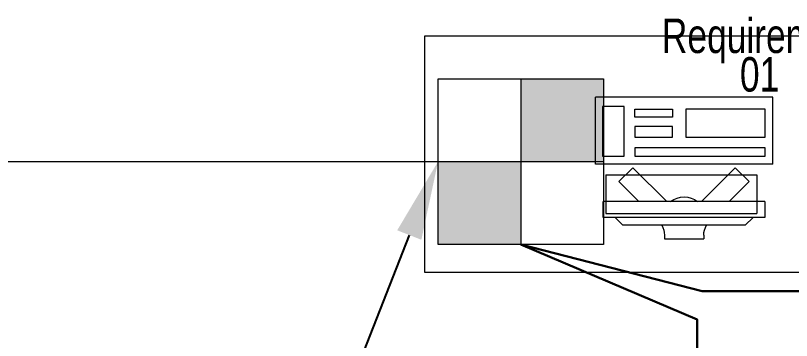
# Model space of a CAD drawing. Header units: metres. Extents: x 75097 to 220695, y -1557923 to -1361206.
# Drawn here: x 104012 to 105981, y -1398840 to -1398016 of the extents above; entities that cross this region are included whole.
import ezdxf
from ezdxf import colors
from ezdxf.entities.mleader import LeaderData, LeaderLine
from ezdxf.math import Vec2, Vec3

# ---------------------------------------------------------------- set-up
doc = ezdxf.new("R2010")
doc.units = ezdxf.units.M
doc.layers.get('0').update_dxf_attribs({"lineweight": 0})
doc.layers.add('A-100 - Copy$0$Medical Equipment and Furniture', color=8, linetype='Continuous', lineweight=0)
doc.layers.add('E-LG', color=245, linetype='Continuous', lineweight=30)
doc.layers.add('E-POWR', color=7, linetype='Continuous', lineweight=9, true_color=0x4e7e3e)
doc.styles.add('A-100 - Copy$0$X3G_ENTITY_257CFD', font='swisscl.ttf', dxfattribs={"height": 200})
doc.styles.get("Standard").update_dxf_attribs({"font": 'GOTHIC.TTF'})

# ---------------------------------------------------------------- blocks, each defined once
blk = doc.blocks.new('FLOOR BOX')
at = {"layer": 'E-POWR'}
h = blk.add_hatch(color=256, dxfattribs=at)
h.dxf.hatch_style = 1
h.paths.add_polyline_path([(0, 300), (1.455191522836685e-11, 0), (300, 0), (300, 300)])
h.paths.add_polyline_path([(0, -300), (1.455191522836685e-11, 0), (-300, 0), (-300, -300)])
blk.add_lwpolyline([(-300, 300), (300, 300), (300, -300), (-300, -300)], close=True, dxfattribs=at)
for points in [[(0, 300), (0, -300)], [(-300, 0), (300, 0)]]:
    blk.add_lwpolyline(points, dxfattribs=at)
blk = doc.blocks.new('A-100 - Copy$0$ITCWLS1-P')
for p, q in [((-0.1699999999364081, 0.4500000000225556), (-0.1699999999982537, 2.18278e-11)), ((-0.1699999999400461, 0.4500000000225556), (5.82077e-11, 0.4500000000007275)), ((5.82077e-11, 0.4500000000007275), (0, 0)), ((-0.2650894508826422, 0.4300000000221987, 5.3142759e-09), (-0.3050894508816963, 0.4300000000222903, 5.3202569e-09)), ((-0.3050894508816963, 0.4300000000222903, 5.3202569e-09), (-0.305089450880502, 0.0200000000222894, 5.3430671e-09)), ((-0.2650894508826422, 0.4300000000221987, 5.3142759e-09), (-0.2650894508814479, 0.0200000000221979, 5.3370861e-09)), ((-0.1495693687724098, 0.4304734261705086), (-0.1291389324400199, 0.4304734261668706)), ((-0.1291389324400199, 0.4304734261668706), (-0.1291389324433112, 0.4089273506178871)), ((-0.3250894508822464, 0.3800000000194237, 5.3257268e-09), (-0.3050894508817641, 0.4000000000198165, 5.3217445e-09)), ((-0.1969999999455467, 0.4093850739918707), (-0.2949999999727879, 0.4093850740064229)), ((-0.2949999999691499, 0.0263850739975168), (-0.2949999999145802, 0.4093850740064229)), ((-0.1969999999964784, 0.0263850739866029), (-0.1969999999455467, 0.4093850739918707)), ((-0.3250894508822464, 0.3800000000194237, 5.3257268e-09), (-0.3250894508808251, 0.0700000000252438, 5.3435783e-09)), ((-0.3503228691952465, 0.2750000000221888), (-0.3596121910766719, 0.2750000000221888)), ((-0.3596121910766719, 0.1750000000221945), (-0.3596121910766719, 0.2750000000221888)), ((-0.350322869195243, 0.1750000000221945), (-0.3596121910766719, 0.1750000000221945)), ((-0.3250894508808251, 0.0700000000252438, 5.3435783e-09), (-0.3050894508804343, 0.0500000000247632, 5.3415795e-09)), ((-0.305089450880502, 0.0200000000222894, 5.3430671e-09), (-0.2650894508814479, 0.0200000000221979, 5.3370861e-09)), ((-0.1969999999964784, 0.0263850739866029), (-0.2949999999727879, 0.0263850739975168)), ((-0.1699999999982537, 2.18278e-11), (0, 0))]:
    blk.add_line(p, q)
at = {"extrusion": (2.482809e-10, 3.18408e-10, -1)}
for p, q in [((-0.2650894508823398, 0.3395227402161751), (-0.2144258003356191, 0.3901863907626434)), ((-0.1790704612763825, 0.3548310517032291), (-0.2144258003356191, 0.3901863907626434)), ((-0.2650894508821587, 0.2688120620979006), (-0.1790704612763825, 0.3548310517032291))]:
    blk.add_line(p, q, dxfattribs=at)
at = {"extrusion": (2.482809e-10, -3.18408e-10, -1)}
for p, q in [((-0.2650894508819313, 0.1811879379462553), (-0.1790704612763826, 0.0951689483411542)), ((-0.2650894508817466, 0.1104772598276042), (-0.2144258003356193, 0.0598136092817398)), ((-0.1790704612763826, 0.0951689483411542), (-0.2144258003356193, 0.0598136092817398))]:
    blk.add_line(p, q, dxfattribs=at)
for points in [[(-0.1291389324433112, 0.4089273506178871), (-0.1291389324869669, 0.0999575913556327), (-0.1495693688193568, 0.0999575913592707), (-0.1495693687724098, 0.4304734261705086)], [(-0.1495684718243585, 0.0999575913592774), (-0.1495690132306086, 0.0999576858905274), (-0.1495695460431087, 0.0999578405780274), (-0.1495700616681087, 0.0999580554217773), (-0.1495705601056086, 0.0999583132342774), (-0.1495710241681086, 0.0999586226092774), (-0.1495714452618585, 0.0999589749530274), (-0.1495718147931085, 0.0999593616717773), (-0.1495721327618585, 0.0999597741717774), (-0.1495724507306085, 0.0999603413592774), (-0.1495726999493586, 0.0999609257342774), (-0.1495728718243586, 0.0999615272967774), (-0.1495729663556086, 0.0999621288592774), (-0.1495729921368586, 0.0999627476092774), (-0.1495729405743585, 0.0999633577655274), (-0.1495728202618586, 0.0999639765155274), (-0.1495726226056085, 0.0999645866717774), (-0.1495723390118585, 0.0999651194842773), (-0.1495720382306086, 0.0999656007342774), (-0.1495716858868586, 0.0999660304217774), (-0.1495713077618587, 0.0999663999530274), (-0.1495708780743586, 0.0999667351092774), (-0.1495703968243586, 0.0999670358905274), (-0.1495698640118587, 0.0999672851092774), (-0.1495692882306087, 0.0999675085467774), (-0.1495686866681086, 0.0999676202655274), (-0.1495680679181085, 0.0999676546405274), (-0.1495674319806085, 0.0999676202655274), (-0.1495667960431085, 0.0999675085467774), (-0.1495661772931086, 0.0999673280780273), (-0.1495655843243585, 0.0999670702655274), (-0.1495650343243585, 0.0999667437030274), (-0.1495645444806085, 0.0999663312030274), (-0.1495641233868586, 0.0999659187030274), (-0.1495637624493585, 0.0999654202655274), (-0.1495634530743587, 0.0999648702655274), (-0.1495632124493585, 0.0999642772967774), (-0.1495630319806086, 0.0999636585467774), (-0.1495629288556085, 0.0999630312030274), (-0.1495629030743587, 0.0999624038592774), (-0.1495629632306087, 0.0999618022967774), (-0.1495630749493585, 0.0999613038592774), (-0.1495632382306086, 0.0999608226092774), (-0.1495634530743587, 0.0999603585467774), (-0.1495637022931086, 0.0999599116717774), (-0.1495639858868586, 0.0999595077655274), (-0.1495643038556086, 0.0999591296405274), (-0.1495646476056086, 0.0999588030780274), (-0.1495650171368587, 0.0999585108905274), (-0.1495654124493585, 0.0999582616717774), (-0.1495658335431086, 0.0999580468280274), (-0.1495667015118586, 0.0999577546405274), (-0.1495675952618586, 0.0999576085467774), (-0.1495684718243585, 0.0999575913592774)], [(-0.1495726226056085, 0.0999608827655274), (-0.1495727429181085, 0.0999613124530274), (-0.1495728374493587, 0.0999617421405273), (-0.1495728976056087, 0.0999621718280274), (-0.1495729147931085, 0.0999626015155273), (-0.1495728976056087, 0.0999630312030274), (-0.1495728374493587, 0.0999634608905274), (-0.1495727343243586, 0.0999638905780274), (-0.1495725882306086, 0.0999643202655274), (-0.1495633327618585, 0.0999643632342774), (-0.1495630921368586, 0.0999635038592773), (-0.1495630061993586, 0.0999626358905274), (-0.1495630233868587, 0.0999622062030274), (-0.1495630921368586, 0.0999617679217774), (-0.1495631866681085, 0.0999613296405274), (-0.1495633327618585, 0.0999608827655274), (-0.1495726226056085, 0.0999608827655274)], [(-0.1495684718243585, 0.0999576772967774), (-0.1495701905743586, 0.0999582015155274), (-0.1495701991681085, 0.0999583046405274), (-0.1495701304181086, 0.0999583905780274), (-0.1495702335431087, 0.0999584507342774), (-0.1495703882306086, 0.0999584421405274), (-0.1495705515118587, 0.0999584421405274), (-0.1495706632306085, 0.0999585108905274), (-0.1495703452618585, 0.0999585022967774), (-0.1495701819806087, 0.0999585108905274), (-0.1495700444806086, 0.0999585710467774), (-0.1495701304181086, 0.0999587343280274), (-0.1495702679181087, 0.0999588374530274), (-0.1495705944806086, 0.0999589233905274), (-0.1495709640118586, 0.0999589491717773), (-0.1495711358868587, 0.0999589663592774), (-0.1495712991681085, 0.0999590007342773), (-0.1495707233868585, 0.0999590007342773), (-0.1495707233868585, 0.0999590866717774), (-0.1495709468243586, 0.0999592585467774), (-0.1495711960431086, 0.0999593702655274), (-0.1495717632306085, 0.0999594562030274), (-0.1495716601056086, 0.0999594905780273), (-0.1495715397931087, 0.0999594819842774), (-0.1495714280743586, 0.0999594905780273), (-0.1495713335431087, 0.0999595335467774), (-0.1495714366681086, 0.0999598858905274), (-0.1495717460431086, 0.0999599116717774), (-0.1495720726056086, 0.0999599202655274), (-0.1495719608868585, 0.0999599632342774), (-0.1495718319806086, 0.0999599632342774), (-0.1495715569806085, 0.0999599632342774), (-0.1495715913556087, 0.0999601007342774), (-0.1495716772931087, 0.0999602038592774), (-0.1495719265118586, 0.0999603929217773), (-0.1495723819806086, 0.0999603929217773), (-0.1495723218243586, 0.0999604530780274), (-0.1495722358868586, 0.0999604616717774), (-0.1495720468243585, 0.0999604530780274), (-0.1495720210431085, 0.0999605218280274), (-0.1495720468243585, 0.0999605905780274), (-0.1495720811993585, 0.0999606679217774), (-0.1495720726056086, 0.0999607452655274), (-0.1495685749493586, 0.0999607452655274), (-0.1495685491681086, 0.0999606937030274), (-0.1495685835431085, 0.0999606421405274), (-0.1495686007306086, 0.0999605819842774), (-0.1495685491681086, 0.0999605132342774), (-0.1495636249493587, 0.0999605132342774), (-0.1495635390118587, 0.0999607194842774), (-0.1495633929181087, 0.0999607194842774), (-0.1495637882306086, 0.0999599460467774), (-0.1495685147931086, 0.0999598601092774), (-0.1495684632306086, 0.0999597569842774), (-0.1495683858868585, 0.0999596796405274), (-0.1495682827618586, 0.0999596108905274), (-0.1495682054181086, 0.0999595163592774), (-0.1495654038556086, 0.0999594905780273), (-0.1495641577618586, 0.0999594562030274), (-0.1495658507306087, 0.0999594304217774), (-0.1495659022931085, 0.0999593960467774), (-0.1495659022931085, 0.0999593272967774), (-0.1495659022931085, 0.0999592499530274), (-0.1495659366681087, 0.0999591640155274), (-0.1495658077618586, 0.0999590608905274), (-0.1495656616681086, 0.0999590093280274), (-0.1495654983868585, 0.0999589921405274), (-0.1495653351056086, 0.0999589921405274), (-0.1495649827618587, 0.0999590265155274), (-0.1495646476056086, 0.0999590007342773), (-0.1495648796368586, 0.0999589405780274), (-0.1495651632306086, 0.0999589405780274), (-0.1495654382306085, 0.0999589405780274), (-0.1495656874493586, 0.0999588804217774), (-0.1495656530743586, 0.0999587085467774), (-0.1495656272931086, 0.0999585108905274), (-0.1495652577618586, 0.0999585108905274), (-0.1495653608868587, 0.0999584507342774), (-0.1495654983868585, 0.0999584507342774), (-0.1495656530743586, 0.0999584507342774), (-0.1495657905743587, 0.0999583905780274), (-0.1495658077618586, 0.0999582960467774), (-0.1495657476056086, 0.0999582015155274), (-0.1495660483868587, 0.0999580554217773), (-0.1495663663556087, 0.0999579351092774), (-0.1495670280743585, 0.0999577718280274), (-0.1495676897931085, 0.0999576858905274), (-0.1495683515118585, 0.0999576772967774), (-0.1495684718243585, 0.0999576772967774)], [(-0.1495706202618586, 0.0999645007342774), (-0.1495705944806086, 0.0999646210467774), (-0.1495705772931085, 0.0999647499530274), (-0.1495723561993586, 0.0999647929217774), (-0.1495706202618586, 0.0999648101092774), (-0.1495705171368585, 0.0999649046405274), (-0.1495704913556085, 0.0999649905780274), (-0.1495705171368585, 0.0999650765155274), (-0.1495706374493585, 0.0999650765155274), (-0.1495705601056086, 0.0999651796405274), (-0.1495706116681087, 0.0999652655780274), (-0.1495707233868585, 0.0999652741717774), (-0.1495709897931087, 0.0999652655780274), (-0.1495710585431086, 0.0999651796405274), (-0.1495711530743585, 0.0999651108905274), (-0.1495713593243587, 0.0999649562030274), (-0.1495713679181086, 0.0999650335467774), (-0.1495713249493585, 0.0999650937030274), (-0.1495712819806086, 0.0999651538592774), (-0.1495712733868587, 0.0999652397967774), (-0.1495720726056086, 0.0999652655780274), (-0.1495718921368586, 0.0999652913592774), (-0.1495716944806086, 0.0999652913592774), (-0.1495712991681085, 0.0999652999530274), (-0.1495711702618586, 0.0999654804217773), (-0.1495710499493587, 0.0999657038592773), (-0.1495711874493587, 0.0999657554217773), (-0.1495713679181086, 0.0999657554217773), (-0.1495717632306085, 0.0999657554217773), (-0.1495700444806086, 0.0999660390155274), (-0.1495700788556086, 0.0999659616717774), (-0.1495700874493585, 0.0999658499530274), (-0.1495699929181086, 0.0999658241717774), (-0.1495698640118587, 0.0999658499530274), (-0.1495697866681086, 0.0999660218280273), (-0.1495697522931086, 0.0999661335467774), (-0.1495697608868586, 0.0999662452655273), (-0.1495712991681085, 0.0999662452655273), (-0.1495698983868586, 0.0999662796405274), (-0.1495697608868586, 0.0999664257342774), (-0.1495698124493586, 0.0999665546405274), (-0.1495698382306086, 0.0999666233905274), (-0.1495698382306086, 0.0999667093280274), (-0.1495707233868585, 0.0999667351092774), (-0.1495704655743587, 0.0999667866717773), (-0.1495701905743586, 0.0999667866717773), (-0.1495696147931086, 0.0999667952655274), (-0.1495695546368586, 0.0999668812030273), (-0.1495696147931086, 0.0999669929217774), (-0.1495697093243585, 0.0999670187030274), (-0.1495698382306086, 0.0999670187030274), (-0.1495697608868586, 0.0999672507342774), (-0.1495687038556085, 0.0999675085467774), (-0.1495681624493587, 0.0999675772967774), (-0.1495676124493587, 0.0999675687030274), (-0.1495674663556087, 0.0999674827655274), (-0.1495672944806087, 0.0999674569842774), (-0.1495671226056087, 0.0999674226092774), (-0.1495670022931087, 0.0999672851092774), (-0.1495661429181087, 0.0999672249530274), (-0.1495669765118587, 0.0999671647967774), (-0.1495668046368587, 0.0999669929217774), (-0.1495666069806086, 0.0999668726092774), (-0.1495663921368585, 0.0999668038592774), (-0.1495661601056085, 0.0999667694842774), (-0.1495651976056086, 0.0999667351092774), (-0.1495662632306086, 0.0999667351092774), (-0.1495662202618585, 0.0999666147967774), (-0.1495662890118586, 0.0999665890155274), (-0.1495663319806085, 0.0999665374530274), (-0.1495664265118587, 0.0999664257342774), (-0.1495666069806086, 0.0999664687030274), (-0.1495666585431087, 0.0999666147967774), (-0.1495667960431085, 0.0999667351092774), (-0.1495668905743587, 0.0999666749530274), (-0.1495668647931087, 0.0999665632342773), (-0.1495668046368587, 0.0999664601092774), (-0.1495667015118586, 0.0999663741717774), (-0.1495665726056087, 0.0999663054217774), (-0.1495651374493586, 0.0999662796405274), (-0.1495646476056086, 0.0999662796405274), (-0.1495664007306087, 0.0999660991717774), (-0.1495664265118587, 0.0999660218280273), (-0.1495663749493586, 0.0999659101092774), (-0.1495662632306086, 0.0999658155780274), (-0.1495641577618586, 0.0999657554217773), (-0.1495661772931086, 0.0999657554217773), (-0.1495662804181087, 0.0999655921405274), (-0.1495663835431086, 0.0999656093280274), (-0.1495665124493587, 0.0999656522967774), (-0.1495665124493587, 0.0999657296405274), (-0.1495668046368587, 0.0999657554217773), (-0.1495671226056087, 0.0999657554217773), (-0.1495671999493585, 0.0999656866717774), (-0.1495672858868585, 0.0999655319842774), (-0.1495671999493585, 0.0999653601092774), (-0.1495638483868585, 0.0999652999530274), (-0.1495664007306087, 0.0999652226092774), (-0.1495662632306086, 0.0999650765155274), (-0.1495663233868586, 0.0999648702655274), (-0.1495635390118587, 0.0999648101092774), (-0.1495662804181087, 0.0999647327655274), (-0.1495663491681086, 0.0999646296405273), (-0.1495663663556087, 0.0999645007342774), (-0.1495665468243587, 0.0999645007342774), (-0.1495665897931085, 0.0999646124530274), (-0.1495666327618587, 0.0999647499530274), (-0.1495669593243586, 0.0999647757342774), (-0.1495673202618587, 0.0999647929217774), (-0.1495673460431085, 0.0999645007342774), (-0.1495706202618586, 0.0999645007342774)], [(-0.1495707835431087, 0.0999653601092774), (-0.1495707749493585, 0.0999653858905274), (-0.1495707663556086, 0.0999654030780274), (-0.1495707147931086, 0.0999654288592774), (-0.1495706632306085, 0.0999654460467774), (-0.1495706202618586, 0.0999654718280274), (-0.1495705944806086, 0.0999654460467774), (-0.1495705772931085, 0.0999654202655274), (-0.1495705858868587, 0.0999653858905274), (-0.1495706030743585, 0.0999653601092774), (-0.1495706288556086, 0.0999653429217774), (-0.1495706546368586, 0.0999653343280274), (-0.1495706890118585, 0.0999653343280274), (-0.1495707233868585, 0.0999653601092774), (-0.1495707835431087, 0.0999653601092774)], [(-0.1495704397931087, 0.0999653601092774), (-0.1495704054181085, 0.0999655319842774), (-0.1495703796368587, 0.0999656265155274), (-0.1495703280743587, 0.0999657038592773), (-0.1495700444806086, 0.0999657038592773), (-0.1495700444806086, 0.0999655062030274), (-0.1495701476056087, 0.0999655147967774), (-0.1495702249493586, 0.0999654460467774), (-0.1495703108868586, 0.0999653687030274), (-0.1495704397931087, 0.0999653601092774)], [(-0.1495698983868586, 0.0999648702655274), (-0.1495698811993585, 0.0999650077655274), (-0.1495698038556087, 0.0999651624530273), (-0.1495696749493586, 0.0999652140155273), (-0.1495695202618587, 0.0999652140155273), (-0.1495691851056086, 0.0999652226092774), (-0.1495694772931085, 0.0999649819842774), (-0.1495696577618587, 0.0999648874530274), (-0.1495698640118587, 0.0999648702655274), (-0.1495698983868586, 0.0999648702655274)], [(-0.1495697179181087, 0.0999653601092774), (-0.1495696663556086, 0.0999654976092774), (-0.1495695804181086, 0.0999656522967774), (-0.1495693397931087, 0.0999656952655274), (-0.1495690905743586, 0.0999656952655274), (-0.1495685749493586, 0.0999657038592773), (-0.1495685577618585, 0.0999656093280274), (-0.1495686007306086, 0.0999655147967774), (-0.1495687554181085, 0.0999653601092774), (-0.1495697179181087, 0.0999653601092774)], [(-0.1495692108868586, 0.0999663312030274), (-0.1495691851056086, 0.0999663741717774), (-0.1495691163556086, 0.0999663827655274), (-0.1495690476056085, 0.0999663999530274), (-0.1495690046368586, 0.0999664687030274), (-0.1495691507306086, 0.0999665116717774), (-0.1495692968243586, 0.0999664858905274), (-0.1495694429181086, 0.0999664515155274), (-0.1495696147931086, 0.0999664515155274), (-0.1495696405743586, 0.0999666147967774), (-0.1495694686993586, 0.0999666577655274), (-0.1495692710431086, 0.0999666405780274), (-0.1495688585431086, 0.0999666147967774), (-0.1495687983868587, 0.0999665116717774), (-0.1495685749493586, 0.0999664772967774), (-0.1495684460431087, 0.0999664515155274), (-0.1495683257306085, 0.0999663655780274), (-0.1495692108868586, 0.0999663312030274)], [(-0.1495694171368586, 0.0999658671405274), (-0.1495693226056086, 0.0999659788592773), (-0.1495692280743587, 0.0999661851092774), (-0.1495684288556086, 0.0999661851092774), (-0.1495684116681085, 0.0999660562030274), (-0.1495684890118586, 0.0999659015155274), (-0.1495683429181086, 0.0999658757342774), (-0.1495684116681085, 0.0999658585467774), (-0.1495689186993586, 0.0999658499530274), (-0.1495694171368586, 0.0999658671405274)], [(-0.1495687554181085, 0.0999648702655274), (-0.1495686952618586, 0.0999650765155274), (-0.1495685405743586, 0.0999650937030274), (-0.1495683686993586, 0.0999651022967774), (-0.1495683515118585, 0.0999648960467773), (-0.1495685405743586, 0.0999648702655274), (-0.1495687554181085, 0.0999648702655274)], [(-0.1495685147931086, 0.0999600062030274), (-0.1495684890118586, 0.0999603499530273), (-0.1495637624493585, 0.0999603757342774), (-0.1495637624493585, 0.0999602897967774), (-0.1495637968243587, 0.0999601952655274), (-0.1495638741681086, 0.0999600062030274), (-0.1495685147931086, 0.0999600062030274)], [(-0.1495676897931085, 0.0999592241717773), (-0.1495678530743586, 0.0999592757342774), (-0.1495679476056085, 0.0999593015155274), (-0.1495680421368587, 0.0999593444842774), (-0.1495677757306085, 0.0999593960467774), (-0.1495674749493586, 0.0999593960467774), (-0.1495668561993585, 0.0999593960467774), (-0.1495669163556087, 0.0999593101092774), (-0.1495670968243586, 0.0999592671405273), (-0.1495672858868585, 0.0999592585467774), (-0.1495674921368587, 0.0999592585467774), (-0.1495676897931085, 0.0999592241717773)], [(-0.1495676124493587, 0.0999660991717774), (-0.1495677155743585, 0.0999661851092774), (-0.1495676811993586, 0.0999661851092774), (-0.1495676296368585, 0.0999661851092774), (-0.1495676038556085, 0.0999661851092774), (-0.1495675780743585, 0.0999661679217774), (-0.1495675694806086, 0.0999661421405274), (-0.1495675694806086, 0.0999660991717774), (-0.1495676124493587, 0.0999660991717774)], [(-0.1495673460431085, 0.0999648702655274), (-0.1495672515118586, 0.0999650077655274), (-0.1495671827618586, 0.0999651796405274), (-0.1495669765118587, 0.0999652054217774), (-0.1495667530743586, 0.0999652226092774), (-0.1495667530743586, 0.0999648702655274), (-0.1495673202618587, 0.0999648702655274), (-0.1495673460431085, 0.0999648702655274)]]:
    blk.add_lwpolyline(points)
for points in [[(-0.1018984156071383, 0.4304734261640989), (-0.0303916936063615, 0.4304734261568229), (-0.0303916936354653, 0.2294380549174093), (-0.1018984156362421, 0.2294380549246852)], [(-0.1018984156398801, 0.1953641349064128), (-0.0746577039717522, 0.1953641349027748), (-0.0746577039856998, 0.0999575913471441), (-0.1018984156538277, 0.0999575913507821)], [(-0.0303916936391033, 0.1953641348991368), (-0.0508221299714932, 0.1953641348991368), (-0.0508221299842274, 0.0999575913439608), (-0.0303916936518374, 0.0999575913439608)], [(-0.1495694400026829, 0.099963464303091), (-0.1495694384208311, 0.0999634824943854), (-0.1495694336752761, 0.09996349989475399), (-0.1495694257660177, 0.0999635165041967), (-0.1495694146930558, 0.0999635307408619), (-0.1495694012473164, 0.0999635433956754), (-0.1495693854287995, 0.0999635528867856), (-0.1495693688193568, 0.0999635592141923), (-0.1495693506280623, 0.0999635663325249), (-0.1495693340186196, 0.0999635758236351), (-0.1495693197819544, 0.0999635884784486), (-0.1495693079180668, 0.0999636035060396), (-0.1495692984269566, 0.0999636201154824), (-0.1495692920995498, 0.0999636383067768), (-0.1495692889358465, 0.0999636572889971), (-0.1495692897267723, 0.0999636762712174), (-0.1495692936814016, 0.0999636952534376), (-0.1495693007997342, 0.0999637126538062), (-0.1495693102908443, 0.0999637292632489), (-0.1495693229456577, 0.0999637434999141), (-0.1495693379732489, 0.0999637553638018), (-0.1495693553736174, 0.0999637640639861), (-0.1495693735649118, 0.0999637703913929), (-0.1495693925471321, 0.0999637727641704), (-0.1495698908304143, 0.0999637727641704), (-0.149569907439857, 0.0999637719732445), (-0.1495699232583739, 0.0999637680186154), (-0.1495699382859651, 0.0999637609002827), (-0.1495699517317043, 0.0999637522000984), (-0.1495699643865179, 0.0999637411271366), (-0.149569973877628, 0.0999637276813972), (-0.1495699817868864, 0.0999637126538062), (-0.1495699865324415, 0.0999636968352893), (-0.1495699881142932, 0.0999636802258466), (-0.1495699873233675, 0.0999636636164038), (-0.1495699841596639, 0.0999636477978869), (-0.1495699778322571, 0.0999636327702959), (-0.149569969132073, 0.0999636185336307), (-0.1495699580591111, 0.09996360666974301), (-0.1495699446133717, 0.09996359638770698), (-0.1495699303767065, 0.0999635884784486), (-0.1495699145581896, 0.0999635829419677), (-0.14956989162134, 0.0999635766145609), (-0.1495698702663423, 0.0999635679143766), (-0.1495698497022703, 0.0999635552595631), (-0.149569831510976, 0.0999635410228979), (-0.1495698149015333, 0.0999635244134552), (-0.1495698006648679, 0.0999635054312349), (-0.1495697895919062, 0.0999634848671629), (-0.1495697808917219, 0.0999634635121651), (-0.1495697745643151, 0.0999634405753156), (-0.1495697721915375, 0.0999634168475403), (-0.1495697247359869, 0.0999624440087513), (-0.1495697207813577, 0.0999623791528321), (-0.1495697191995059, 0.099962313505987), (-0.1495697207813577, 0.0999622486500677), (-0.1495697247359869, 0.0999621830032226), (-0.1495697286906162, 0.09996214029322699), (-0.1495697365998746, 0.0999620983741572), (-0.1495697468819105, 0.0999620564550875), (-0.1495697595367241, 0.0999620153269435), (-0.1495697753552411, 0.0999619749897254), (-0.1495697935465353, 0.09996193623435902), (-0.1495698149015333, 0.0999618982699185), (-0.1495698378383826, 0.0999618618873297), (-0.1495698639389357, 0.0999618278775183), (-0.14956989162134, 0.0999617946586328), (-0.1495699224674482, 0.0999617638125249), (-0.1495699541044818, 0.0999617353391945), (-0.1495699881142932, 0.0999617092386416), (-0.1495700237059562, 0.0999616847199405), (-0.1495700616703967, 0.0999616633649426), (-0.1495700996348374, 0.0999616443827223), (-0.1495701399720554, 0.0999616277732796), (-0.1495701803092734, 0.0999616135366144), (-0.1495702222283431, 0.0999616024636526), (-0.1495702641474129, 0.0999615945543941), (-0.1495703076483344, 0.0999615890179132), (-0.14957035035833, 0.0999615866451357), (-0.1495703930683258, 0.0999615866451357), (-0.1495704365692471, 0.0999615905997649), (-0.1495704856066494, 0.0999615985090234), (-0.149570533853126, 0.0999616095819852), (-0.1495705813086766, 0.0999616238186504), (-0.1495706279733014, 0.099961641219019), (-0.1495706738470005, 0.0999616617830909), (-0.1495707062749602, 0.0999616783925337), (-0.1495707363301423, 0.0999616981656798), (-0.1495707655943986, 0.0999617203116035), (-0.1495707924858772, 0.0999617448303046), (-0.1495708162136525, 0.0999617717217834), (-0.1495708383595763, 0.0999618009860396), (-0.1495708573417965, 0.0999618318321475), (-0.1495708739512392, 0.09996186505103301), (-0.1495708873969787, 0.0999618990608444), (-0.1495709063791989, 0.0999619599621344), (-0.1495709229886416, 0.0999620216543503), (-0.149570936434381, 0.0999620849284179), (-0.1495709475073429, 0.0999621482024854), (-0.1495709554166013, 0.09996221147655301), (-0.1495709609530821, 0.0999622755415464), (-0.1495709625349338, 0.0999623396065399), (-0.1495709617440081, 0.0999624036715333), (-0.1495709585803046, 0.0999624677365267), (-0.1495708873969787, 0.0999634405753156), (-0.1495708826514236, 0.0999634603484617), (-0.149570875533091, 0.0999634785397562), (-0.1495708660419809, 0.0999634959401248), (-0.1495708541780932, 0.0999635117586417), (-0.1495708399414278, 0.0999635259953068), (-0.1495708241229111, 0.0999635378591945), (-0.1495708067225424, 0.0999635481412305), (-0.1495707877403222, 0.0999635552595631), (-0.1495707687581019, 0.0999635592141923), (-0.1495707521486592, 0.0999635671234508), (-0.149570737911994, 0.0999635766145609), (-0.1495707244662546, 0.0999635884784486), (-0.1495707141842185, 0.0999636027151138), (-0.1495707054840344, 0.0999636177427049), (-0.1495706991566276, 0.0999636343521476), (-0.1495706959929243, 0.0999636517525162), (-0.1495706959929243, 0.0999636699438106), (-0.1495706983657018, 0.0999636873441792), (-0.1495707031112569, 0.0999637039536219), (-0.1495707110205152, 0.0999637197721388), (-0.1495707213025513, 0.099963734008804), (-0.1495707339573647, 0.0999637466636175), (-0.1495707481940299, 0.0999637569456535), (-0.1495707640125469, 0.0999637656458378), (-0.1495707806219896, 0.0999637703913929), (-0.1495707980223581, 0.0999637735550962), (-0.1495708162136525, 0.0999637727641704), (-0.1495715517746882, 0.0999637727641704), (-0.1495715707569084, 0.0999637703913929), (-0.1495715889482029, 0.099963764854912), (-0.1495716055576456, 0.0999637569456535), (-0.1495716213761625, 0.0999637458726917), (-0.1495716348219019, 0.0999637332178782), (-0.1495716466857896, 0.0999637181902871), (-0.1495716553859737, 0.0999637015808444), (-0.1495716617133805, 0.0999636833895499), (-0.1495716648770838, 0.0999636644073297), (-0.1495716656680098, 0.0999636454251094), (-0.1495716632952323, 0.0999636264428892), (-0.1495716577587512, 0.0999636082515947), (-0.1495716490585671, 0.099963591642152), (-0.149571638776531, 0.0999635758236351), (-0.1495716253307916, 0.0999635623778957), (-0.1495716103032006, 0.09996355051400801), (-0.1495715929028322, 0.0999635418138237), (-0.1495715755024635, 0.09996353548641698), (-0.1495715588930208, 0.0999635275771586), (-0.1495715430745038, 0.0999635172951226), (-0.1495715304196904, 0.0999635038493832), (-0.1495715193467285, 0.0999634888217921), (-0.1495715106465442, 0.0999634722123494), (-0.1495715059009891, 0.09996345402105498), (-0.1495715035282116, 0.0999634358297605), (-0.1495715043191376, 0.0999634168475403), (-0.1495715517746882, 0.0999624440087513), (-0.149571557311169, 0.0999623759891287), (-0.1495715588930208, 0.0999623071785802), (-0.149571558102095, 0.0999622383680317), (-0.1495715533565399, 0.0999621695574832), (-0.1495715462382071, 0.0999621007469348), (-0.1495715351652455, 0.0999620327273121), (-0.1495715209285803, 0.0999619654986153), (-0.1495715043191376, 0.0999618990608444), (-0.1495714892915464, 0.0999618555599229), (-0.1495714718911779, 0.0999618136408531), (-0.1495714521180317, 0.0999617733036351), (-0.1495714291811822, 0.0999617337573428), (-0.1495714038715551, 0.0999616965838281), (-0.1495713761891507, 0.0999616602012393), (-0.1495713461339686, 0.0999616269823537), (-0.149571313706009, 0.0999615945543941), (-0.1495712796961975, 0.0999615652901379), (-0.1495712433136088, 0.0999615376077333), (-0.1495712053491681, 0.0999615130890321), (-0.1495711658028759, 0.0999614909431085), (-0.1495711246747321, 0.0999614719608882), (-0.1495710503277027, 0.0999614419057061), (-0.1495709759806733, 0.0999614158051532), (-0.1495708992608663, 0.0999613928683038), (-0.1495708225410594, 0.0999613730951577), (-0.1495707450303266, 0.0999613572766408), (-0.1495706667286679, 0.0999613438309014), (-0.1495705876360834, 0.0999613343397912), (-0.149570508543499, 0.0999613280123845), (-0.1495704294509145, 0.0999613248486811), (-0.1495703495674042, 0.0999613256396069), (-0.1495702704748197, 0.0999613295942362), (-0.1495702103644555, 0.0999613375034946), (-0.1495701510450172, 0.0999613485764565), (-0.1495700925165048, 0.0999613628131216), (-0.1495700347789181, 0.0999613802134902), (-0.1495699778322571, 0.0999613999866364), (-0.1495699216765222, 0.09996142213256), (-0.149569867102639, 0.0999614482331129), (-0.1495698196470884, 0.0999614711699624), (-0.1495697737733893, 0.0999614980614411), (-0.149569729481542, 0.0999615273256973), (-0.1495696875624722, 0.099961559753657), (-0.14956964801618, 0.0999615945543941), (-0.1495696100517395, 0.0999616317279089), (-0.1495695752510023, 0.0999616720651269), (-0.1495695428230427, 0.0999617139841967), (-0.1495695135587863, 0.0999617574851181), (-0.1495694874582335, 0.09996180414974302), (-0.1495694621486064, 0.09996185476899701), (-0.1495694407936087, 0.0999619069701028), (-0.1495694210204627, 0.0999619599621344), (-0.1495694052019457, 0.0999620137450918), (-0.1495693917562063, 0.0999620683189751), (-0.1495693806832444, 0.0999621244747101), (-0.1495693735649118, 0.0999621798395192), (-0.1495693688193568, 0.09996223678617999), (-0.149569367237505, 0.099962292941915), (-0.1495693688193568, 0.09996234909764999)], [(-0.1495665689418667, 0.0999634405753156), (-0.1495665673600149, 0.0999634587666101), (-0.1495665626144599, 0.0999634761669787), (-0.1495665547052015, 0.0999634927764214), (-0.1495665436322396, 0.0999635070130866), (-0.1495665301865002, 0.0999635196679001), (-0.1495665143679833, 0.0999635291590103), (-0.1495664977585406, 0.09996353548641698), (-0.1495664795672461, 0.0999635418138237), (-0.1495664621668776, 0.09996355051400801), (-0.1495664463483607, 0.0999635615869699), (-0.1495664329026213, 0.0999635750327092), (-0.1495664218296596, 0.0999635908512261), (-0.1495664131294753, 0.0999636082515947), (-0.1495664068020684, 0.0999636264428892), (-0.1495664044292909, 0.0999636454251094), (-0.1495664044292909, 0.0999636651982555), (-0.1495664083839202, 0.0999636841804758), (-0.1495664147113268, 0.0999637023717702), (-0.1495664242024371, 0.0999637189812129), (-0.1495664360663248, 0.099963734008804), (-0.14956645030299, 0.0999637474545434), (-0.1495664661215069, 0.0999637577365794), (-0.1495664835218754, 0.0999637656458378), (-0.1495665025040956, 0.0999637711823187), (-0.1495665214863159, 0.0999637727641704), (-0.1495672333195762, 0.0999637727641704), (-0.1495672499290189, 0.0999637719732445), (-0.1495672657475359, 0.0999637680186154), (-0.1495672807751268, 0.0999637609002827), (-0.1495672942208662, 0.0999637522000984), (-0.1495673068756796, 0.0999637411271366), (-0.1495673163667898, 0.0999637276813972), (-0.1495673242760483, 0.0999637126538062), (-0.1495673290216034, 0.0999636968352893), (-0.1495673306034552, 0.0999636802258466), (-0.1495673298125292, 0.0999636636164038), (-0.1495673266488259, 0.0999636477978869), (-0.1495673203214191, 0.0999636327702959), (-0.1495673116212347, 0.0999636185336307), (-0.149567300548273, 0.09996360666974301), (-0.1495672871025336, 0.09996359638770698), (-0.1495672728658685, 0.0999635884784486), (-0.1495672570473515, 0.0999635829419677), (-0.1495672396469828, 0.0999635781964126), (-0.1495672230375401, 0.0999635702871542), (-0.1495672080099492, 0.0999635600051182), (-0.1495671945642097, 0.0999635473503047), (-0.1495671827003221, 0.0999635331136394), (-0.1495671740001377, 0.0999635172951226), (-0.1495671668818052, 0.0999635006856799), (-0.1495671629271761, 0.0999634824943854), (-0.1495671621362501, 0.099963464303091), (-0.1495671621362501, 0.0999628236531568), (-0.1495682061583651, 0.0999628236531568), (-0.1495682061583651, 0.099963464303091), (-0.1495682045765135, 0.0999634824943854), (-0.14956820141281, 0.0999635006856799), (-0.1495681942944774, 0.0999635180860484), (-0.1495681855942931, 0.0999635339045653), (-0.1495681737304054, 0.0999635481412305), (-0.1495681602846662, 0.0999635600051182), (-0.1495681452570751, 0.0999635702871542), (-0.1495681286476324, 0.0999635781964126), (-0.1495681112472637, 0.0999635829419677), (-0.1495680954287469, 0.0999635884784486), (-0.1495680804011558, 0.0999635955967812), (-0.1495680669554164, 0.0999636058788172), (-0.1495680558824547, 0.0999636185336307), (-0.1495680463913446, 0.09996363197936999), (-0.1495680400639378, 0.0999636477978869), (-0.1495680361093085, 0.0999636636164038), (-0.1495680353183827, 0.0999636802258466), (-0.1495680376911602, 0.0999636968352893), (-0.1495680424367153, 0.0999637134447321), (-0.1495680503459736, 0.0999637276813972), (-0.1495680598370838, 0.0999637411271366), (-0.1495680724918974, 0.0999637529910243), (-0.1495680867285626, 0.0999637616912086), (-0.1495681017561535, 0.0999637680186154), (-0.1495681183655965, 0.0999637719732445), (-0.1495681349750392, 0.0999637727641704), (-0.1495688705360746, 0.0999637727641704), (-0.1495688863545915, 0.0999637719732445), (-0.1495689021731085, 0.0999637672276895), (-0.1495689172006994, 0.0999637609002827), (-0.1495689306464388, 0.0999637514091726), (-0.1495689425103265, 0.0999637403362108), (-0.1495689527923626, 0.0999637268904714), (-0.1495689599106952, 0.0999637126538062), (-0.1495689646562502, 0.0999636968352893), (-0.1495689662381018, 0.0999636802258466), (-0.149568965447176, 0.0999636644073297), (-0.1495689622834727, 0.0999636477978869), (-0.1495689559560659, 0.0999636327702959), (-0.1495689472558815, 0.0999636193245565), (-0.1495689369738457, 0.09996360666974301), (-0.1495689235281062, 0.09996359638770698), (-0.1495689092914411, 0.0999635884784486), (-0.1495688942638499, 0.0999635829419677), (-0.1495688776544072, 0.0999635750327092), (-0.1495688626268162, 0.0999635639597474), (-0.1495688491810768, 0.0999635513049339), (-0.1495688381081149, 0.0999635362773429), (-0.1495688301988566, 0.0999635196679001), (-0.1495688246623757, 0.0999635014766057), (-0.1495688222895982, 0.0999634832853113), (-0.149568823080524, 0.099963464303091), (-0.149568823080524, 0.0999617329664169), (-0.1495688214986722, 0.0999617139841967), (-0.1495688238714498, 0.0999616950019764), (-0.1495688286170048, 0.0999616776016078), (-0.1495688373171892, 0.0999616602012393), (-0.149568848390151, 0.0999616451736482), (-0.1495688618358905, 0.0999616325188347), (-0.1495688768634814, 0.0999616214458729), (-0.1495688942638499, 0.0999616143275403), (-0.1495689124551444, 0.0999616087910593), (-0.1495689290645871, 0.09996160009087499), (-0.1495689440921782, 0.0999615890179132), (-0.1495689567469917, 0.0999615755721739), (-0.1495689670290278, 0.099961559753657), (-0.1495689749382861, 0.0999615423532884), (-0.1495689788929154, 0.09996152416199401), (-0.149568980474767, 0.0999615059706995), (-0.1495689781019894, 0.0999614869884793), (-0.1495689733564344, 0.0999614687971848), (-0.1495689646562502, 0.0999614521877421), (-0.1495689535832884, 0.0999614371601511), (-0.149568940137549, 0.0999614245053375), (-0.149568924319032, 0.0999614134323757), (-0.1495689069186635, 0.0999614063140431), (-0.1495688887273691, 0.0999614015684881), (-0.1495688705360746, 0.0999614007775622), (-0.1495681587028145, 0.0999614007775622), (-0.1495681397205942, 0.0999614023594139), (-0.1495681223202255, 0.0999614063140431), (-0.1495681049198571, 0.0999614142233015), (-0.1495680898922659, 0.0999614245053375), (-0.1495680764465267, 0.0999614379510769), (-0.1495680653735648, 0.0999614529786679), (-0.1495680574643062, 0.0999614695881107), (-0.1495680519278254, 0.0999614869884793), (-0.1495680503459736, 0.0999615059706995), (-0.1495680511368996, 0.09996152416199401), (-0.1495680558824547, 0.0999615423532884), (-0.1495680630007873, 0.099961559753657), (-0.1495680732828232, 0.099961574781248), (-0.1495680859376368, 0.0999615890179132), (-0.149568100174302, 0.09996160009087499), (-0.1495681167837447, 0.0999616080001335), (-0.1495681349750392, 0.0999616143275403), (-0.1495681500026301, 0.0999616190730953), (-0.1495681642392953, 0.0999616269823537), (-0.1495681768941089, 0.0999616364734639), (-0.1495681871761448, 0.0999616491282774), (-0.1495681958763292, 0.0999616625740168), (-0.14956820141281, 0.0999616776016078), (-0.1495682053674393, 0.0999616926291989), (-0.1495682061583651, 0.0999617092386416), (-0.1495682061583651, 0.0999625389198527), (-0.1495671621362501, 0.0999625389198527), (-0.1495671621362501, 0.0999617092386416), (-0.1495671629271761, 0.0999616910473472), (-0.1495671668818052, 0.0999616728560527), (-0.1495671740001377, 0.09996165624661), (-0.1495671827003221, 0.0999616404280932), (-0.1495671945642097, 0.0999616261914279), (-0.1495672080099492, 0.0999616135366144), (-0.1495672230375401, 0.0999616032545784), (-0.1495672396469828, 0.09996159534532001), (-0.1495672570473515, 0.0999615905997649), (-0.1495672728658685, 0.09996158506328401), (-0.1495672871025336, 0.0999615771540256), (-0.149567300548273, 0.0999615676629154), (-0.1495673116212347, 0.0999615550081019), (-0.1495673211123448, 0.0999615407714367), (-0.1495673274397516, 0.0999615257438457), (-0.1495673306034552, 0.0999615091344029), (-0.1495673313943809, 0.0999614925249602), (-0.1495673298125292, 0.0999614767064433), (-0.1495673250669741, 0.0999614600970005), (-0.1495673171577158, 0.0999614458603354), (-0.1495673068756796, 0.09996143241459599), (-0.149567295011792, 0.0999614213416342), (-0.1495672807751268, 0.099961411850524), (-0.1495672657475359, 0.0999614055231172), (-0.1495672499290189, 0.0999614015684881), (-0.1495672333195762, 0.0999614007775622), (-0.1495665214863159, 0.0999614007775622), (-0.1495665040859474, 0.0999614023594139), (-0.1495664882674305, 0.0999614078958948), (-0.1495664732398395, 0.0999614158051532), (-0.1495664597941001, 0.0999614260871892), (-0.1495664487211382, 0.0999614387420027), (-0.1495664392300281, 0.0999614529786679), (-0.1495664329026213, 0.0999614687971848), (-0.149566429738918, 0.0999614854066275), (-0.1495664289479922, 0.0999615020160703), (-0.1495664313207697, 0.0999615194164389), (-0.1495664360663248, 0.0999615352349558), (-0.1495664439755832, 0.0999615502625469), (-0.149566455048545, 0.0999615637082862), (-0.1495664677033585, 0.099961574781248), (-0.1495664819400236, 0.0999615842723581), (-0.1495664977585406, 0.0999615905997649), (-0.1495665135770575, 0.0999615992999492), (-0.1495665286046485, 0.099961610372911), (-0.1495665412594621, 0.0999616230277246), (-0.149566551541498, 0.0999616380553156), (-0.1495665602416824, 0.0999616546647583), (-0.1495665657781632, 0.0999616720651269), (-0.1495665689418667, 0.0999616902564213), (-0.1495665689418667, 0.0999617092386416)], [(-0.1495644524243062, 0.0999637071173253), (-0.1495645212348547, 0.0999637332178782), (-0.1495645900454031, 0.0999637561547277), (-0.1495646604378035, 0.0999637759278738), (-0.1495647316211294, 0.0999637925373165), (-0.1495648035953813, 0.0999638067739817), (-0.1495648755696332, 0.0999638170560177), (-0.1495649483348108, 0.0999638241743503), (-0.1495650210999885, 0.0999638281289795), (-0.1495650938651664, 0.0999638289199054), (-0.1495651674212698, 0.0999638265471278), (-0.1495652401864475, 0.0999638202197211), (-0.1495652947603309, 0.0999638146832402), (-0.1495653485432883, 0.0999638059830559), (-0.1495654015353199, 0.0999637933282424), (-0.1495654545273514, 0.0999637783006513), (-0.1495655059375315, 0.0999637609002827), (-0.1495655565567854, 0.0999637403362108), (-0.1495656063851137, 0.0999637166084354), (-0.1495656538406643, 0.0999636897169567), (-0.1495657005052892, 0.0999636612436263), (-0.1495657455880622, 0.0999636296065925), (-0.149565788298058, 0.0999635955967812), (-0.149565828635276, 0.0999635592141923), (-0.1495658673906425, 0.09996352045882599), (-0.1495659045641572, 0.09996347933068199), (-0.1495659385739684, 0.0999634366206864), (-0.1495659702110023, 0.0999633923288391), (-0.1495659994752584, 0.0999633456642143), (-0.1495660192484046, 0.0999633045360704), (-0.1495660358578473, 0.0999632626170006), (-0.1495660493035867, 0.0999632183251533), (-0.1495660603765484, 0.099963174033306), (-0.149566067494881, 0.0999631289505328), (-0.1495660706585845, 0.0999630830768338), (-0.1495660714495103, 0.0999630379940607), (-0.149566068285807, 0.0999629921203617), (-0.1495660627493259, 0.0999629470375885), (-0.1495660532582158, 0.0999629019548154), (-0.1495660398124766, 0.0999628584538939), (-0.1495660239939597, 0.0999628157438983), (-0.1495660050117394, 0.0999627738248286), (-0.1495659836567414, 0.0999627334876105), (-0.1495659583471146, 0.09996269552316998), (-0.14956593066471, 0.0999626591405811), (-0.1495659006095279, 0.0999626243398439), (-0.1495658681815682, 0.0999625927028101), (-0.1495658333808311, 0.0999625626476281), (-0.1495657922526871, 0.0999625286378167), (-0.1495657487517658, 0.099962496209857), (-0.1495657044599185, 0.0999624669456008), (-0.1495656577952936, 0.0999624400541221), (-0.149565609548817, 0.0999624163263468), (-0.1495655605114147, 0.099962394971349), (-0.1495655098921605, 0.0999623767800545), (-0.1495654584819807, 0.0999623617524635), (-0.149565406280875, 0.09996234909764999), (-0.1495649317253681, 0.09996227791432401), (-0.1495648945518534, 0.0999622700050655), (-0.1495648589601904, 0.0999622581411778), (-0.1495648233685275, 0.0999622446954385), (-0.1495647901496419, 0.0999622272950699), (-0.1495647577216822, 0.0999622083128496), (-0.1495647268755743, 0.0999621861669259), (-0.1495646976113182, 0.0999621624391506), (-0.1495646707198394, 0.0999621355476719), (-0.1495646517376191, 0.0999621141926741), (-0.1495646351281764, 0.0999620904648988), (-0.149564621682437, 0.0999620651552718), (-0.1495646106094751, 0.0999620390547189), (-0.149564601909291, 0.0999620113723143), (-0.1495645963728099, 0.0999619828989839), (-0.1495645932091066, 0.0999619544256535), (-0.1495645940000324, 0.0999619259523231), (-0.1495645971637359, 0.0999618974789927), (-0.1495646027002168, 0.0999618690056622), (-0.1495646121913269, 0.0999618413232577), (-0.1495646240552145, 0.0999618152227048), (-0.1495646382918797, 0.0999617907040036), (-0.1495646549013224, 0.0999617669762283), (-0.1495646738835427, 0.0999617456212305), (-0.1495646952385407, 0.0999617258480843), (-0.14956471817539, 0.0999617092386416), (-0.1495647545579789, 0.0999616855108663), (-0.1495647933133454, 0.0999616657377202), (-0.1495648328596376, 0.0999616475464257), (-0.1495648731968556, 0.0999616325188347), (-0.1495649151159254, 0.0999616198640211), (-0.1495649570349952, 0.099961610372911), (-0.1495650005359167, 0.0999616040455043), (-0.1495650432459122, 0.09996160009087499), (-0.1495650867468338, 0.0999615992999492), (-0.1495651302477551, 0.0999616008818009), (-0.1495651737486766, 0.0999616064182818), (-0.1495652164586722, 0.0999616143275403), (-0.1495652647051487, 0.0999616246095762), (-0.1495653113697736, 0.0999616372643897), (-0.1495653580343984, 0.0999616538738325), (-0.1495654039080975, 0.0999616728560527), (-0.1495654474090188, 0.0999616942110506), (-0.1495654901190145, 0.0999617187297518), (-0.1495655312471583, 0.0999617456212305), (-0.1495655707934506, 0.0999617756764126), (-0.1495656079669653, 0.0999618073134464), (-0.1495656435586284, 0.0999618413232577), (-0.1495656767775139, 0.0999618777058466), (-0.1495657076236218, 0.0999619156702871), (-0.1495657360969521, 0.0999619560075051), (-0.1495657621975049, 0.0999619979265749), (-0.1495657859252805, 0.0999620406365706), (-0.1495657938345388, 0.0999620556641616), (-0.1495658049075007, 0.0999620691099009), (-0.1495658183532401, 0.0999620801828628), (-0.1495658333808311, 0.0999620880921212), (-0.1495658555267548, 0.0999620975832313), (-0.1495658784636041, 0.0999621039106381), (-0.1495659014004537, 0.0999621070743415), (-0.149565925919155, 0.0999621078652674), (-0.1495659496469303, 0.0999621054924898), (-0.1495659725837798, 0.0999620999560089), (-0.1495659947297033, 0.0999620920467505), (-0.1495660160847011, 0.0999620809737886), (-0.1495660358578473, 0.0999620675280493), (-0.1495660540491418, 0.0999620525004582), (-0.1495660698676585, 0.0999620343091638), (-0.1495660833133979, 0.0999620145360177), (-0.1495660943863598, 0.0999619931810198), (-0.1495661007137666, 0.0999619702441704), (-0.1495661046683957, 0.099961946516395), (-0.1495661046683957, 0.0999619219976938), (-0.1495661007137666, 0.0999618982699185), (-0.1495660943863598, 0.09996187533306901), (-0.1495660754041396, 0.0999618326230734), (-0.1495660540491418, 0.0999617914949295), (-0.1495660295304405, 0.0999617519486372), (-0.1495660018480359, 0.0999617147751225), (-0.149565971001928, 0.0999616799743853), (-0.1495659385739684, 0.0999616467554999), (-0.1495659029823054, 0.0999616167003178), (-0.1495658658087907, 0.0999615890179132), (-0.1495658270534242, 0.09996156449921198), (-0.1495657859252805, 0.0999615431442143), (-0.1495657234421387, 0.0999615099253288), (-0.1495656601680712, 0.0999614798701467), (-0.1495655953121518, 0.0999614529786679), (-0.1495655296653068, 0.0999614292508926), (-0.1495654632275357, 0.0999614078958948), (-0.1495653952079131, 0.0999613897046004), (-0.1495653263973645, 0.0999613754679352), (-0.1495652575868162, 0.0999613636040475), (-0.1495651879853418, 0.0999613549038632), (-0.1495651175929417, 0.0999613493673823), (-0.1495650479914673, 0.0999613477855306), (-0.1495649775990672, 0.0999613485764565), (-0.1495649079975928, 0.0999613533220115), (-0.1495648550055612, 0.0999613604403441), (-0.1495648028044555, 0.0999613699314542), (-0.1495647506033496, 0.0999613833771936), (-0.1495646999840957, 0.0999613991957105), (-0.1495646501557674, 0.0999614173870049), (-0.149564601118365, 0.0999614387420027), (-0.1495645536628144, 0.0999614624697781), (-0.1495645069981896, 0.0999614893612568), (-0.1495644627063423, 0.099961518625513), (-0.1495644192054207, 0.09996154947162102), (-0.149564378077277, 0.0999615834814323), (-0.1495643385309847, 0.0999616190730953), (-0.14956430135747, 0.0999616570375359), (-0.1495642657658068, 0.0999616973747539), (-0.1495642333378472, 0.0999617392938237), (-0.1495642024917393, 0.0999617827947452), (-0.1495641740184089, 0.0999618278775183), (-0.1495641487087819, 0.09996187533306901), (-0.1495641289356359, 0.0999619172521388), (-0.1495641123261929, 0.0999619599621344), (-0.1495640988804537, 0.0999620050449075), (-0.1495640885984176, 0.0999620501276807), (-0.1495640806891593, 0.0999620952104538), (-0.14956407673453, 0.0999621418750786), (-0.1495640759436042, 0.0999621877487776), (-0.149564077525456, 0.0999622344134025), (-0.1495640830619368, 0.0999622802871015), (-0.1495640909711952, 0.0999623261608005), (-0.1495641028350828, 0.0999623712435736), (-0.1495641170717482, 0.0999624147444951), (-0.1495641344721167, 0.0999624582454165), (-0.1495641550361887, 0.0999624993735605), (-0.1495641779730382, 0.0999625397107785), (-0.1495642040735911, 0.0999625784661449), (-0.1495642325469214, 0.0999626148487338), (-0.1495642633930293, 0.09996264964947099), (-0.1495642966119149, 0.0999626820774306), (-0.1495643314126519, 0.0999627121326127), (-0.1495643685861666, 0.0999627398150173), (-0.1495644073415331, 0.0999627651246443), (-0.1495644484696771, 0.0999627872705679), (-0.1495644903887469, 0.099962807043714), (-0.1495645338896682, 0.0999628236531568), (-0.1495645781815155, 0.0999628370988962), (-0.1495646232642888, 0.0999628473809321), (-0.1495649554531434, 0.0999628948364828), (-0.1495650574825774, 0.0999629201461098), (-0.1495651587210857, 0.0999629478285144), (-0.1495652591686679, 0.0999629794655482), (-0.1495653588253242, 0.0999630134753595), (-0.1495653825530997, 0.0999630253392472), (-0.1495654039080975, 0.0999630395759124), (-0.1495654244721695, 0.099963056976281), (-0.1495654426634637, 0.0999630759585012), (-0.1495654576910549, 0.099963097313499), (-0.1495654711367943, 0.0999631202503486), (-0.1495654806279044, 0.0999631439781239), (-0.149565487746237, 0.0999631692877509), (-0.1495654924917921, 0.0999631953883038), (-0.1495654932827178, 0.0999632214888566), (-0.1495654909099403, 0.0999632475894095), (-0.1495654853734595, 0.0999632736899624), (-0.1495654774642009, 0.0999632982086636), (-0.1495654648093875, 0.0999633338003266), (-0.1495654489908705, 0.0999633678101379), (-0.1495654307995761, 0.0999634002380975), (-0.1495654102355041, 0.0999634310842055), (-0.1495653872986548, 0.0999634611393876), (-0.1495653619890277, 0.0999634888217921), (-0.1495653343066231, 0.0999635141314192), (-0.1495653058332927, 0.0999635370682687), (-0.1495652741962589, 0.0999635584232665), (-0.1495652417682992, 0.0999635766145609), (-0.1495652085494138, 0.0999635924330778), (-0.1495651729577508, 0.0999636058788172), (-0.1495651373660877, 0.0999636161608532), (-0.1495651009834989, 0.0999636240701116), (-0.1495650638099842, 0.0999636288156667), (-0.1495650266364695, 0.0999636303975183), (-0.1495649847173998, 0.0999636288156667), (-0.1495649435892558, 0.0999636232791858), (-0.149564902461112, 0.0999636145790015), (-0.1495648621238937, 0.0999636035060396), (-0.1495648225776015, 0.0999635892693745), (-0.149564784613161, 0.0999635726599317), (-0.1495647474396463, 0.0999635528867856), (-0.1495647118479834, 0.0999635307408619), (-0.1495646786290977, 0.0999635062221607), (-0.1495646469920641, 0.0999634785397562), (-0.1495646169368819, 0.0999634492754999), (-0.1495645892544773, 0.0999634176384661), (-0.1495645647357763, 0.0999633844195806), (-0.1495645417989267, 0.0999633496188435), (-0.1495645220257805, 0.0999633124453288), (-0.149564504625412, 0.0999632744808882), (-0.1495644943433759, 0.0999632578714455), (-0.1495644816885625, 0.0999632428438545), (-0.1495644674518973, 0.0999632293981151), (-0.1495644508424546, 0.0999632191160791), (-0.1495644326511601, 0.0999632112068207), (-0.1495644136689399, 0.0999632064612656), (-0.1495643946867197, 0.0999632040884881), (-0.1495643749135734, 0.0999632056703397), (-0.1495643551404274, 0.099963209624969), (-0.149564336949133, 0.0999632167433016), (-0.1495643203396902, 0.0999632262344118), (-0.1495643053120991, 0.0999632388892252), (-0.1495642918663599, 0.0999632531258905), (-0.1495642815843238, 0.0999632697353332), (-0.1495642728841394, 0.0999632879266276), (-0.1495642681385844, 0.0999633069088479), (-0.1495642657658068, 0.099963326681994), (-0.1495642673476586, 0.0999633456642143), (-0.1495642910754339, 0.09996353548641698), (-0.1495642934482114, 0.0999635576323406), (-0.1495642997756182, 0.0999635797782643), (-0.1495643084758026, 0.0999636003423363), (-0.1495643195487643, 0.0999636193245565), (-0.1495643329945037, 0.099963637515851), (-0.1495643488130206, 0.0999636533343679), (-0.1495643662133891, 0.0999636667801072), (-0.1495643859865353, 0.0999636778530691)], [(-0.1495693688229948, 0.0726986175322963), (-0.0235814183251932, 0.0726986175141064), (-0.0235814183288312, 0.0181803995437803), (-0.1495693688266328, 0.0181803995619702)]]:
    blk.add_lwpolyline(points, close=True)
for centre, radius, start, end in [((-0.3503228691952465, 0.325000000022186), 0.05, 270, 300.3093402528993), ((-0.308901512958095, 0.2250000000221917), 0.0556414992665264, 321.94310604625, 38.05689395404729), ((-0.350322869195243, 0.1250000000221973), 0.05, 59.69065974650641, 89.99999999999999)]:
    blk.add_arc(centre, radius, start, end)
blk = doc.blocks.new('A-100 - Copy')
at = {"layer": 'A-100 - Copy$0$Medical Equipment and Furniture', "elevation": -0.9457464920416063}
blk.add_lwpolyline([(107928.2743959585, -1398668.077080616), (105050.3177377479, -1398668.077080616), (105050.3177377479, -1398068.077080616), (107928.2743959585, -1398068.077080616)], close=True, dxfattribs=at)
at = {"layer": 'A-100 - Copy$0$Medical Equipment and Furniture', "xscale": -1000, "yscale": 1000, "zscale": 1000, "rotation": 269.9999999924613}
blk.add_blockref('A-100 - Copy$0$ITCWLS1-P', (105483.3369736131, -1398223.07138575, -0.9457459030148163), dxfattribs=at)
at = {"layer": 'A-100 - Copy$0$Medical Equipment and Furniture', "insert": (106828.3616340715, -1398023.978282502, -1.891492100587342), "char_height": 87.47307164393663, "width": 3260.53706408931, "attachment_point": 2, "style": 'A-100 - Copy$0$X3G_ENTITY_257CFD'}
blk.add_mtext('Requirements of Central Station to be Provided by Supplier', dxfattribs=at)
at = {"layer": 'A-100 - Copy$0$Medical Equipment and Furniture', "insert": (105899.82601065, -1398121.731834301, -0.9457459030148172), "char_height": 87.47307164393662, "attachment_point": 2, "style": 'A-100 - Copy$0$X3G_ENTITY_257CFD'}
blk.add_mtext('01', dxfattribs=at)

msp = doc.modelspace()

# ---------------------------------------------------------------- linework, layer by layer
at = {"layer": 'E-LG', "color": 1, "elevation": -5.890273202524554e-07}
msp.add_lwpolyline([(107744.8461893495, -1398668.077080616), (107611.9388486691, -1398714.86749853), (105754.125585888, -1398714.86749853), (105294.2842182094, -1398596.687808188), (105741.4806259327, -1398786.997375429), (105741.4806259327, -1407604.279555828), (103703.4933789323, -1407604.279555828), (103401.5475906507, -1407604.279555828), (103688.2328465597, -1407738.147543226), (107542.4964261298, -1407738.147543226), (107542.4964261298, -1410371.416429522), (107744.846761897, -1410463.820650232), (107545.8073366118, -1410575.094767761), (107545.8073366118, -1413985.430843033), (107744.846761897, -1414061.213958505), (107544.4225184272, -1414159.913734944), (107544.4225184272, -1417307.803265232)], dxfattribs=at)
at = {"layer": 'E-POWR', "const_width": 3}
msp.add_lwpolyline([(102699.6621177432, -1404209.553770005), (102213.0517643466, -1404209.553770005), (102213.0517643466, -1403688.081803867), (100108.5203200466, -1403688.081803867), (99482.22845665536, -1403688.081803867), (99482.22845665536, -1401391.757130254), (99477.89010036617, -1398112.534078841), (99477.89010036617, -1397353.521615192), (99757.79272416697, -1397353.521615192), (99757.79272416697, -1400351.629784135), (100350.6762841541, -1400351.629784135), (100350.6762841541, -1400840.440305603), (103734.9249901961, -1400840.440305603), (103734.9249901961, -1398386.687808188), (105084.2842182094, -1398386.687808188)], dxfattribs=at)

# ---------------------------------------------------------------- block references
at = {"layer": 'E-POWR', "color": 87, "true_color": 0x4c7b3d, "xscale": 0.7, "yscale": 0.7, "zscale": 0.7}
msp.add_blockref('FLOOR BOX', (105294.2842182094, -1398386.687808188), dxfattribs=at)

# ---------------------------------------------------------------- leaders
at = {"layer": 'E-POWR'}
ml = msp.add_multileader_mtext('Standard', dxfattribs=at)
ml.set_content('#Y1\\PTO PP-01', color=256)
ml.set_leader_properties()
ml.build(insert=Vec2(0, 0))
ml.multileader.update_dxf_attribs({"text_right_attachment_type": 6, "dogleg_length": 200, "arrow_head_size": 200})
ctx = ml.context
ctx.base_point, ctx.char_height, ctx.arrow_head_size, ctx.landing_gap_size, ctx.plane_origin = Vec3(104682.9562017755, -1399919.291623902), 150, 200, 0.09, Vec3(105322.080408962, -1400096.295808157)
ctx.right_attachment = 6
notes = []
notes.append((ctx, [(0, (1, 1, 0), (104482.9562017755, -1399919.291623902), (1, 0), 200, [(0, [(105084.2842182094, -1398386.687808188)], 0, [])])]))
ctx.mtext.insert, ctx.mtext.flow_direction = Vec3(104683.0462017755, -1399842.405152114), 5
for ctx, leaders in notes:
    for number, flags, end, landing, length, lines in leaders:
        leader = LeaderData()
        leader.index, (leader.has_last_leader_line, leader.has_dogleg_vector, leader.attachment_direction) = number, flags
        leader.last_leader_point, leader.dogleg_vector, leader.dogleg_length = Vec3(end), Vec3(landing), length
        for number, points, colour, breaks in lines:
            line = LeaderLine()
            line.index, line.vertices, line.color, line.breaks = number, Vec3.list(points), colors.encode_raw_color(colour), breaks
            leader.lines.append(line)
        ctx.leaders.append(leader)

# ---------------------------------------------------------------- next in the draw order: block references
msp.add_blockref('A-100 - Copy', (0, 0))

doc.saveas('drawing.dxf')
